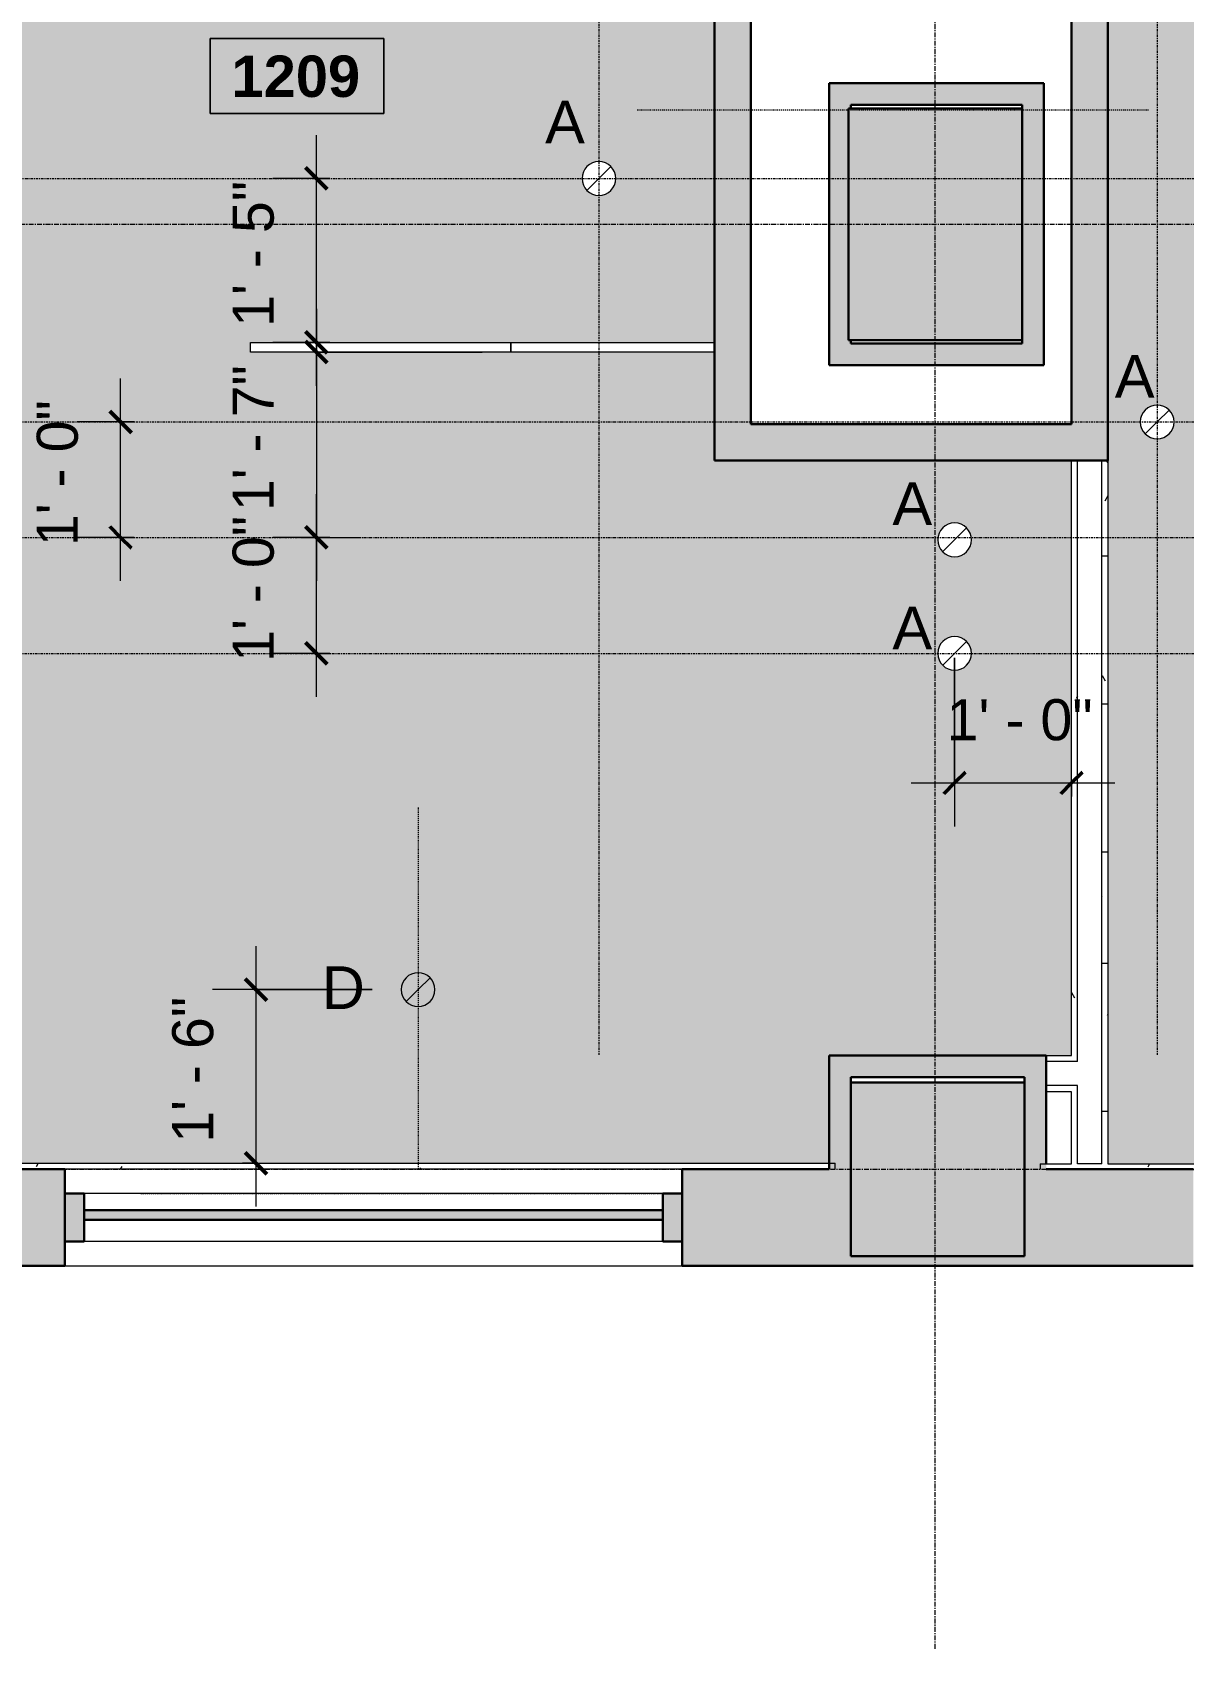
# Model space of a CAD drawing. Header units: inches. Extents: x 2810 to 3942, y 240 to 1078.
# Drawn here: x 3038 to 3157.3, y 239.9 to 407.6 of the extents above; entities that cross this region are included whole.
import ezdxf

# ---------------------------------------------------------------- set-up
doc = ezdxf.new("R2010")
doc.units = ezdxf.units.IN
doc.header["$MEASUREMENT"] = 0
for name, pattern in [('Center 1_4_', [0.53125, 0.25, -0.09375, 0.09375, -0.09375]), ('Center 1_8_', [0.3125, 0.125, -0.0625, 0.0625, -0.0625]), ('Grid Line 1_2_', [0.875, 0.5, -0.125, 0.125, -0.125])]:
    doc.linetypes.add(name, pattern=pattern)
for name, color, linetype, lineweight in [('A-ANNO-DIMS', 211, 'Continuous', 9), ('A-ANNO-DIMS-48', 211, 'Continuous', 9), ('A-AREA-IDEN', 2, 'Continuous', 9), ('A-CLNG', 13, 'Continuous', 18), ('A-CLNG-PATT', 13, 'Continuous', 18), ('A-DETL', 90, 'Continuous', 9), ('A-GLAZ-CURT', 52, 'Continuous', 18), ('A-GLAZ-CWMG', 51, 'Continuous', 18), ('A-WALL', 113, 'Continuous', 18), ('A-WALL-PATT', 111, 'Continuous', 18), ('E-LITE-EQPM', 33, 'Continuous', 9), ('E-LITE-EQPM-IDEN', 33, 'Continuous', 9), ('I-WALL', 2, 'Continuous', 18), ('S-COLS', 52, 'Continuous', 18), ('S-GRID', 1, 'Continuous', 9)]:
    doc.layers.add(name, color=color, linetype=linetype, lineweight=lineweight)
doc.styles.add('Arial', font='arial.ttf', dxfattribs={"height": 4.425898})
doc.styles.add('Swis721 Lt BT', font='swissl.ttf', dxfattribs={"height": 4.257319})
doc.styles.add('Swis721 Lt BT_B', font='', dxfattribs={"height": 4.291988})
doc.styles.get('Swis721 Lt BT_B').set_extended_font_data('Swis721 Lt BT', bold=True)
doc.dimstyles.new('OTJ_-_3_32__Linear__1_2__Tolerance', dxfattribs={"dimscale": 12, "dimtxt": 4.5, "dimasz": 0.1875, "dimexe": 0.375, "dimexo": 0.25, "dimgap": 0.25, "dimtad": 1, "dimdec": 1, "dimrnd": 0.5, "dimzin": 3, "dimdsep": 46, "dimlunit": 4, "dimtxsty": 'Swis721 Lt BT', "dimblk1": 'OBLIQUE', "dimblk2": 'OBLIQUE', "dimsah": 1, "dimcen": 0.09, "dimdle": 0.375, "dimazin": 0, "dimtfac": 1, "dimtdec": 4, "dimtix": 1, "dimtmove": 0, "dimatfit": 3, "dimfxl": 1, "dimtvp": 1, "dimfrac": 2, "dimtolj": 1, "dimtzin": 0, "dimarcsym": 2})
doc.dimstyles.new('OTJ_-_3_32__Linear__1_2__Tolerance_4', dxfattribs={"dimscale": 12, "dimtxt": 4.5, "dimasz": 0.1875, "dimexe": 0.375, "dimexo": 0.25, "dimgap": 0.25, "dimtad": 1, "dimdec": 1, "dimrnd": 0.5, "dimzin": 3, "dimdsep": 46, "dimlunit": 4, "dimtxsty": 'Swis721 Lt BT', "dimblk1": 'OBLIQUE', "dimblk2": 'OBLIQUE', "dimsah": 1, "dimcen": 0.09, "dimdle": 0.375, "dimazin": 0, "dimtfac": 1, "dimtdec": 4, "dimtix": 1, "dimtmove": 0, "dimatfit": 3, "dimfxl": 1, "dimtvp": 1, "dimfrac": 2, "dimtolj": 1, "dimtzin": 0, "dimarcsym": 2})
pattern_1 = [(0, (0, 0), (15.36, 3.84), [0.634, -10.886, 0.634, -10.886, -61.44]), (0, (0, 0), (15.36, 3.84), [-23.04, 0.634, -22.406, 0.634, -10.886, -26.88]), (0, (0, 0), (15.36, 3.84), [-57.6, 0.634, -7.046, 0.634, -18.566]), (120, (5.76, 1.92), (-11.0055376, 11.38215), [0.634, -10.886, 0.634, -10.886, -61.44]), (120, (5.76, 1.92), (-11.0055376, 11.38215), [-23.04, 0.634, -22.406, 0.634, -10.886, -26.88]), (120, (5.76, 1.92), (-11.0055376, 11.38215), [-57.6, 0.634, -7.046, 0.634, -18.566]), (240, (7.68, 9.6), (-4.3544624, -15.22215), [0.634, -10.886, 0.634, -10.886, -61.44]), (240, (7.68, 9.6), (-4.3544624, -15.22215), [-23.04, 0.634, -22.406, 0.634, -10.886, -26.88]), (240, (7.68, 9.6), (-4.3544624, -15.22215), [-57.6, 0.634, -7.046, 0.634, -18.566])]

# ---------------------------------------------------------------- blocks, each defined once
blk = doc.blocks.new('System Panel - Glazed-4469464-FIRST FLOOR RCP')
at = {"layer": 'A-GLAZ-CURT'}
blk.add_hatch(color=250, dxfattribs=at).paths.add_polyline_path([(30, -0.75), (-30, -0.75), (-30, -1.75), (30, -1.75)], flags=0)
at = {"layer": 'A-GLAZ-CURT', "color": 8, "lineweight": 30}
for p, q in [((-30, -1.75), (-30, -0.75)), ((-30, -0.75), (30, -0.75)), ((30, -0.75), (30, -1.75)), ((30, -1.75), (-30, -1.75))]:
    blk.add_line(p, q, dxfattribs=at)
blk = doc.blocks.new('Rectangular Mullion - 2 x 5_ rectangular-4469463-FIRST FLOOR RCP')
at = {"layer": 'A-GLAZ-CWMG'}
blk.add_hatch(color=250, dxfattribs=at).paths.add_polyline_path([(-2, -1.5), (0, -1.5), (0, 3.5), (-2, 3.5), (-2, 0.75)], flags=0)
at = {"layer": 'A-GLAZ-CWMG', "color": 8, "lineweight": 30}
for p, q in [((-2, 3.5), (0, 3.5)), ((-2, -1.5), (-2, 3.5)), ((0, 3.5), (0, -1.5)), ((0, -1.5), (-2, -1.5))]:
    blk.add_line(p, q, dxfattribs=at)
blk = doc.blocks.new('Rectangular Mullion - 2 x 5_ rectangular-4354936-FIRST FLOOR RCP')
at = {"layer": 'A-GLAZ-CWMG'}
blk.add_hatch(color=250, dxfattribs=at).paths.add_polyline_path([(0, -1.5), (-2, -1.5), (-2, 3.5), (0, 3.5), (0, 0.75)], flags=0)
at = {"layer": 'A-GLAZ-CWMG', "color": 8, "lineweight": 30}
for p, q in [((0, 3.5), (-2, 3.5)), ((-2, 3.5), (-2, -1.5)), ((0, -1.5), (0, 3.5)), ((-2, -1.5), (0, -1.5))]:
    blk.add_line(p, q, dxfattribs=at)
blk = doc.blocks.new('Concrete-Rectangular-Column - 18X18-4463687-FIRST FLOOR RCP')
at = {"layer": 'S-COLS'}
blk.add_hatch(color=250, dxfattribs=at).paths.add_polyline_path([(9, -9), (9, 9), (-9, 9), (-9, -9)], flags=0)
at = {"layer": 'S-COLS', "color": 8, "lineweight": 30}
for p, q in [((-9, 9), (9, 9)), ((-9, -9), (-9, 9)), ((9, 9), (9, -9)), ((9, -9), (-9, -9))]:
    blk.add_line(p, q, dxfattribs=at)
blk = doc.blocks.new('Concrete-Rectangular-Column - 18 x 24-4467884-FIRST FLOOR RCP')
at = {"layer": 'S-COLS'}
blk.add_hatch(color=250, dxfattribs=at).paths.add_polyline_path([(-7.96, -12), (9, -12), (9, 12), (-9, 12), (-9, -12)], flags=0)
at = {"layer": 'S-COLS', "color": 8, "lineweight": 30}
for p, q in [((-9, 12), (9, 12)), ((-9, -12), (-9, 12)), ((9, 12), (9, -12)), ((9, -12), (-9, -12))]:
    blk.add_line(p, q, dxfattribs=at)
blk = doc.blocks.new('Rectangular Mullion - 2 x 5_ rectangular-V2-FIRST FLOOR RCP')
at = {"layer": 'A-GLAZ-CWMG', "color": 55}
for p, q in [((2986.22, 287.16), (2926.22, 287.16)), ((2986.22, 282.16), (2926.22, 282.16))]:
    blk.add_line(p, q, dxfattribs=at)
blk = doc.blocks.new('System Panel - Glazed-4676310-FIRST FLOOR RCP')
at = {"layer": 'A-GLAZ-CURT'}
for p, q in [((-10.5625, -1.75), (-10.5625, -0.75)), ((-10.5625, -0.75), (10.5625, -0.75)), ((10.5625, -0.75), (10.5625, -1.75)), ((10.5625, -1.75), (-10.5625, -1.75))]:
    blk.add_line(p, q, dxfattribs=at)
blk = doc.blocks.new('System Panel - Glazed-4565873-FIRST FLOOR RCP')
at = {"layer": 'A-GLAZ-CURT'}
for p, q in [((-13.5, -1.75), (-13.5, -0.75)), ((-13.5, -0.75), (13.5, -0.75)), ((13.5, -0.75), (13.5, -1.75)), ((13.5, -1.75), (-13.5, -1.75))]:
    blk.add_line(p, q, dxfattribs=at)
blk = doc.blocks.new('Downlight - Recessed Can - A TYPE 3_5_-4499905-FIRST FLOOR RCP')
at = {"layer": 'E-LITE-EQPM'}
for q in [(-1.24, -1.24), (1.24, 1.24)]:
    blk.add_line((0, 0), q, dxfattribs=at)
for start, end in [(360, 180), (180, 360)]:
    blk.add_arc((0, 0), 1.75, start, end, dxfattribs=at)
blk = doc.blocks.new('Downlight - Recessed Can - D TYPE 3_5_-4618575-FIRST FLOOR RCP')
at = {"layer": 'E-LITE-EQPM'}
for q in [(-1.24, -1.24), (1.24, 1.24)]:
    blk.add_line((0, 0), q, dxfattribs=at)
for start, end in [(360, 180), (180, 360)]:
    blk.add_arc((0, 0), 1.75, start, end, dxfattribs=at)
blk = doc.blocks.new('DIMBLOCK8-FIRST FLOOR RCP')
at = {"layer": 'A-ANNO-DIMS-48'}
for p, q in [((3067.42, 338.66), (3067.42, 359.69)), ((3068.83, 355.19), (3062.92, 355.19)), ((3067.42, 355.19), (3068.83, 355.19)), ((3068.83, 343.16), (3062.92, 343.16)), ((3067.42, 343.16), (3068.83, 343.16))]:
    blk.add_line(p, q, dxfattribs=at)
at = {"layer": 'A-ANNO-DIMS-48', "lineweight": 50}
for p, q in [((3067.42, 355.19), (3066.3, 356.32)), ((3067.42, 355.19), (3068.55, 354.07)), ((3067.42, 343.16), (3066.3, 344.29)), ((3067.42, 343.16), (3068.55, 342.04))]:
    blk.add_line(p, q, dxfattribs=at)
at = {"layer": 'A-ANNO-DIMS-48', "color": 0, "insert": (3058.74, 342.28), "char_height": 4.257, "width": 16.5429, "attachment_point": 1, "rotation": 90, "line_spacing_factor": 1.00667, "style": 'Swis721 Lt BT'}
blk.add_mtext('1\' - 0"', dxfattribs=at)
blk = doc.blocks.new('_Oblique')
at = {"color": 0, "linetype": 'ByBlock', "lineweight": -2}
blk.add_line((-0.5, -0.5), (0.5, 0.5), dxfattribs=at)
blk = doc.blocks.new('DIMBLOCK9-FIRST FLOOR RCP')
at = {"layer": 'A-ANNO-DIMS-48'}
for p, q in [((3067.42, 378.91), (3067.42, 350.69)), ((3084.6, 374.41), (3062.92, 374.41)), ((3067.42, 374.41), (3084.6, 374.41)), ((3066.01, 355.19), (3071.92, 355.19)), ((3067.42, 355.19), (3066.01, 355.19))]:
    blk.add_line(p, q, dxfattribs=at)
at = {"layer": 'A-ANNO-DIMS-48', "lineweight": 50}
for p, q in [((3067.42, 374.41), (3066.3, 375.54)), ((3067.42, 374.41), (3068.55, 373.29)), ((3067.42, 355.19), (3066.3, 356.32)), ((3067.42, 355.19), (3068.55, 354.07))]:
    blk.add_line(p, q, dxfattribs=at)
at = {"layer": 'A-ANNO-DIMS-48', "color": 0, "insert": (3058.74, 357.91), "char_height": 4.257, "width": 16.5429, "attachment_point": 1, "rotation": 90, "line_spacing_factor": 1.00667, "style": 'Swis721 Lt BT'}
blk.add_mtext('1\' - 7"', dxfattribs=at)
blk = doc.blocks.new('DIMBLOCK10-FIRST FLOOR RCP')
at = {"layer": 'A-ANNO-DIMS-48'}
for p, q in [((3047.12, 350.69), (3047.12, 371.66)), ((3048.53, 367.16), (3042.62, 367.16)), ((3047.12, 367.16), (3048.53, 367.16)), ((3048.53, 355.19), (3042.62, 355.19)), ((3047.12, 355.19), (3048.53, 355.19))]:
    blk.add_line(p, q, dxfattribs=at)
at = {"layer": 'A-ANNO-DIMS-48', "lineweight": 50}
for p, q in [((3047.12, 367.16), (3045.99, 368.29)), ((3047.12, 367.16), (3048.24, 366.04)), ((3047.12, 355.19), (3045.99, 356.32)), ((3047.12, 355.19), (3048.24, 354.07))]:
    blk.add_line(p, q, dxfattribs=at)
at = {"layer": 'A-ANNO-DIMS-48', "color": 0, "insert": (3038.43, 354.28), "char_height": 4.257, "width": 16.5429, "attachment_point": 1, "rotation": 90, "line_spacing_factor": 1.00667, "style": 'Swis721 Lt BT'}
blk.add_mtext('1\' - 0"', dxfattribs=at)
blk = doc.blocks.new('Room Tag - Room Name and Number-3379422-FIRST FLOOR RCP')
at = {"layer": 'A-AREA-IDEN'}
for p, q in [((-0.1881, -0.1636), (-0.1881, -0.0018)), ((-0.1881, -0.0018), (0.1869, -0.0018)), ((0.1869, -0.0018), (-0.1881, -0.0018)), ((-0.1881, -0.0018), (-0.1881, -0.1636)), ((0.1869, -0.0018), (0.1869, -0.1636)), ((0.1869, -0.1636), (0.1869, -0.0018)), ((0.1869, -0.1636), (-0.1881, -0.1636)), ((-0.1881, -0.1636), (0.1869, -0.1636))]:
    blk.add_line(p, q, dxfattribs=at)
blk = doc.blocks.new('DIMBLOCK100-FIRST FLOOR RCP')
at = {"layer": 'A-ANNO-DIMS-48'}
for p, q in [((3067.42, 370.91), (3067.42, 396.91)), ((3068.83, 392.41), (3062.92, 392.41)), ((3067.42, 392.41), (3068.83, 392.41)), ((3068.83, 375.41), (3062.92, 375.41)), ((3067.42, 375.41), (3068.83, 375.41))]:
    blk.add_line(p, q, dxfattribs=at)
at = {"layer": 'A-ANNO-DIMS-48', "lineweight": 50}
for p, q in [((3067.42, 392.41), (3066.3, 393.54)), ((3067.42, 392.41), (3068.55, 391.29)), ((3067.42, 375.41), (3066.3, 376.54)), ((3067.42, 375.41), (3068.55, 374.29))]:
    blk.add_line(p, q, dxfattribs=at)
at = {"layer": 'A-ANNO-DIMS-48', "color": 0, "insert": (3058.74, 377.02), "char_height": 4.257, "width": 16.5429, "attachment_point": 1, "rotation": 90, "line_spacing_factor": 1.00667, "style": 'Swis721 Lt BT'}
blk.add_mtext('1\' - 5"', dxfattribs=at)
blk = doc.blocks.new('DIMBLOCK101-FIRST FLOOR RCP')
at = {"layer": 'A-ANNO-DIMS-48'}
for p, q in [((3061.16, 312.79), (3061.16, 285.79)), ((3073.22, 308.29), (3056.66, 308.29)), ((3061.16, 308.29), (3073.22, 308.29)), ((3059.75, 290.29), (3065.66, 290.29)), ((3061.16, 290.29), (3059.75, 290.29))]:
    blk.add_line(p, q, dxfattribs=at)
at = {"layer": 'A-ANNO-DIMS-48', "lineweight": 50}
for p, q in [((3061.16, 308.29), (3060.04, 309.41)), ((3061.16, 308.29), (3062.29, 307.16)), ((3061.16, 290.29), (3060.04, 291.41)), ((3061.16, 290.29), (3062.29, 289.16))]:
    blk.add_line(p, q, dxfattribs=at)
at = {"layer": 'A-ANNO-DIMS-48', "color": 0, "insert": (3052.47, 292.4), "char_height": 4.257, "width": 16.5429, "attachment_point": 1, "rotation": 90, "line_spacing_factor": 1.00667, "style": 'Swis721 Lt BT'}
blk.add_mtext('1\' - 6"', dxfattribs=at)
blk = doc.blocks.new('DIMBLOCK106-FIRST FLOOR RCP')
at = {"layer": 'A-ANNO-DIMS-48'}
for p, q in [((3133.6, 342.69), (3133.6, 325.22)), ((3133.6, 329.72), (3133.6, 342.69)), ((3145.72, 328.31), (3145.72, 334.22)), ((3129.1, 329.72), (3150.22, 329.72)), ((3145.72, 329.72), (3145.72, 328.31))]:
    blk.add_line(p, q, dxfattribs=at)
at = {"layer": 'A-ANNO-DIMS-48', "lineweight": 50}
for p, q in [((3133.6, 329.72), (3134.72, 330.85)), ((3145.72, 329.72), (3146.85, 330.85)), ((3133.6, 329.72), (3132.47, 328.6)), ((3145.72, 329.72), (3144.6, 328.6))]:
    blk.add_line(p, q, dxfattribs=at)
at = {"layer": 'A-ANNO-DIMS-48', "color": 0, "insert": (3132.77, 338.41), "char_height": 4.257, "width": 16.5429, "attachment_point": 1, "line_spacing_factor": 1.00667, "style": 'Swis721 Lt BT'}
blk.add_mtext('1\' - 0"', dxfattribs=at)

msp = doc.modelspace()

# ---------------------------------------------------------------- hatches: boundary and pattern name
at = {"layer": 'A-CLNG-PATT'}
h = msp.add_hatch(dxfattribs=at)
h.set_pattern_fill('FP1_2', color=256, style=0, pattern_type=2)
h.set_pattern_definition([(0, (0, 0), (7.68, 1.92), [0.634, -5.126, 0.634, -5.126, -30.72]), (0, (0, 0), (7.68, 1.92), [-11.52, 0.634, -10.886, 0.634, -5.126, -13.44]), (0, (0, 0), (7.68, 1.92), [-28.8, 0.634, -3.206, 0.634, -8.966]), (120, (2.88, 0.96), (-5.5027688, 5.6910751), [0.634, -5.126, 0.634, -5.126, -30.72]), (120, (2.88, 0.96), (-5.5027688, 5.6910751), [-11.52, 0.634, -10.886, 0.634, -5.126, -13.44]), (120, (2.88, 0.96), (-5.5027688, 5.6910751), [-28.8, 0.634, -3.206, 0.634, -8.966]), (240, (3.84, 4.8), (-2.1772312, -7.6110751), [0.634, -5.126, 0.634, -5.126, -30.72]), (240, (3.84, 4.8), (-2.1772312, -7.6110751), [-11.52, 0.634, -10.886, 0.634, -5.126, -13.44]), (240, (3.84, 4.8), (-2.1772312, -7.6110751), [-28.8, 0.634, -3.206, 0.634, -8.966])])
h.paths.add_polyline_path([(3275.35, 290.23), (3354.6, 290.23), (3354.6, 300.79), (3379.97, 300.79), (3379.97, 373.04), (3354.6, 373.04), (3354.6, 374.41), (3294.6, 374.41), (3294.6, 375.41), (3354.6, 375.41), (3354.6, 402.29), (3379.97, 402.29), (3379.97, 461.23), (3268.35, 461.23), (3268.35, 427.48), (3266.6, 427.48), (3266.6, 461.23), (3262.6, 461.23), (3262.6, 290.23), (3272.72, 290.23)], flags=0)
h.paths.add_polyline_path([(3149.51, 290.23), (3233.97, 290.23), (3233.97, 300.01), (3258.85, 300.01), (3258.85, 374.41), (3191.85, 374.41), (3191.85, 375.41), (3258.85, 375.41), (3258.85, 461.23), (3155.97, 461.23), (3155.97, 438.29), (3156.11, 438.11), (3156.29, 437.69), (3156.35, 437.23), (3156.29, 436.78), (3156.11, 436.36), (3155.97, 436.18), (3155.97, 427.48), (3154.22, 427.48), (3154.22, 435.53), (3154.15, 435.54), (3153.72, 435.72), (3153.36, 436), (3153.08, 436.36), (3152.91, 436.78), (3152.85, 437.23), (3152.91, 437.69), (3153.08, 438.11), (3153.36, 438.47), (3153.72, 438.75), (3154.22, 438.93), (3154.22, 461.23), (3149.47, 461.23), (3149.47, 290.23), (3149.51, 290.23)], flags=0)
h.paths.add_polyline_path([(3114.77, 290.29), (3120.6, 290.29), (3120.6, 301.45), (3145.72, 301.45), (3145.72, 363.17), (3108.72, 363.17), (3108.72, 374.41), (3060.6, 374.41), (3060.6, 375.41), (3108.72, 375.41), (3108.72, 461.23), (3026.38, 461.23), (3026.38, 427.48), (3024.63, 427.48), (3024.63, 461.23), (3019.47, 461.23), (3019.47, 299.7), (3025.16, 299.7), (3025.16, 290.29), (3113.98, 290.29)], flags=0)
h.paths.add_polyline_path([(2949.51, 290.29), (2991.51, 290.29), (2991.51, 299.7), (3015.72, 299.7), (3015.72, 374.41), (2949.51, 374.41), (2949.51, 375.41), (3015.72, 375.41), (3015.72, 461.23), (2914.97, 461.23), (2914.97, 438.13), (2915.24, 438.47), (2915.6, 438.75), (2916.02, 438.92), (2916.47, 438.98), (2916.93, 438.92), (2917.35, 438.75), (2917.71, 438.47), (2917.99, 438.11), (2918.16, 437.69), (2918.22, 437.23), (2918.16, 436.78), (2917.99, 436.36), (2917.71, 436), (2917.35, 435.72), (2916.93, 435.54), (2916.47, 435.48), (2916.02, 435.54), (2915.6, 435.72), (2915.24, 436), (2914.97, 436.34), (2914.96, 427.48), (2913.22, 427.48), (2913.22, 461.23), (2904.47, 461.23), (2904.47, 473.42), (2898.35, 473.42), (2898.35, 402.29), (2908.85, 402.29), (2908.85, 373.04), (2898.35, 373.04), (2898.35, 300.79), (2908.85, 300.79), (2908.85, 290.29), (2924.22, 290.29)], flags=0)
h.paths.add_polyline_path([(3133.6, 341.41), (3133.15, 341.47), (3132.72, 341.65), (3132.36, 341.93), (3132.08, 342.29), (3131.91, 342.71), (3131.85, 343.16), (3131.91, 343.62), (3132.08, 344.04), (3132.36, 344.4), (3132.72, 344.68), (3133.15, 344.86), (3133.6, 344.91), (3134.05, 344.86), (3134.47, 344.68), (3134.84, 344.4), (3135.11, 344.04), (3135.29, 343.62), (3135.35, 343.16), (3135.29, 342.71), (3135.11, 342.29), (3134.84, 341.93), (3134.47, 341.65), (3134.05, 341.47)], flags=0)
h.paths.add_polyline_path([(3246.72, 341.44), (3246.27, 341.5), (3245.85, 341.68), (3245.49, 341.95), (3245.21, 342.32), (3245.03, 342.74), (3244.97, 343.19), (3245.03, 343.64), (3245.21, 344.07), (3245.49, 344.43), (3245.85, 344.71), (3246.27, 344.88), (3246.72, 344.94), (3247.18, 344.88), (3247.6, 344.71), (3247.96, 344.43), (3248.24, 344.07), (3248.41, 343.64), (3248.47, 343.19), (3248.41, 342.74), (3248.24, 342.32), (3247.96, 341.95), (3247.6, 341.68), (3247.18, 341.5)], flags=0)
h.paths.add_polyline_path([(3003.51, 341.44), (3003.05, 341.5), (3002.63, 341.68), (3002.27, 341.95), (3001.99, 342.32), (3001.82, 342.74), (3001.76, 343.19), (3001.82, 343.64), (3001.99, 344.07), (3002.27, 344.43), (3002.63, 344.71), (3003.05, 344.88), (3003.51, 344.94), (3003.96, 344.88), (3004.38, 344.71), (3004.74, 344.43), (3005.02, 344.07), (3005.2, 343.64), (3005.26, 343.19), (3005.2, 342.74), (3005.02, 342.32), (3004.74, 341.95), (3004.38, 341.68), (3003.96, 341.5)], flags=0)
h.paths.add_polyline_path([(3367.85, 341.44), (3367.4, 341.5), (3366.97, 341.68), (3366.61, 341.95), (3366.33, 342.32), (3366.16, 342.74), (3366.1, 343.19), (3366.16, 343.64), (3366.33, 344.07), (3366.61, 344.43), (3366.97, 344.71), (3367.4, 344.88), (3367.85, 344.94), (3368.3, 344.88), (3368.72, 344.71), (3369.09, 344.43), (3369.36, 344.07), (3369.54, 343.64), (3369.6, 343.19), (3369.54, 342.74), (3369.36, 342.32), (3369.09, 341.95), (3368.72, 341.68), (3368.3, 341.5)], flags=0)
h.paths.add_polyline_path([(3246.72, 353.19), (3246.27, 353.25), (3245.85, 353.43), (3245.49, 353.7), (3245.21, 354.07), (3245.03, 354.49), (3244.97, 354.94), (3245.03, 355.39), (3245.21, 355.82), (3245.49, 356.18), (3245.85, 356.46), (3246.27, 356.63), (3246.72, 356.69), (3247.18, 356.63), (3247.6, 356.46), (3247.96, 356.18), (3248.24, 355.82), (3248.41, 355.39), (3248.47, 354.94), (3248.41, 354.49), (3248.24, 354.07), (3247.96, 353.7), (3247.6, 353.43), (3247.18, 353.25)], flags=0)
h.paths.add_polyline_path([(3133.6, 353.19), (3133.15, 353.25), (3132.72, 353.43), (3132.36, 353.7), (3132.08, 354.07), (3131.91, 354.49), (3131.85, 354.94), (3131.91, 355.39), (3132.08, 355.82), (3132.36, 356.18), (3132.72, 356.46), (3133.15, 356.63), (3133.6, 356.69), (3134.05, 356.63), (3134.47, 356.46), (3134.84, 356.18), (3135.11, 355.82), (3135.29, 355.39), (3135.35, 354.94), (3135.29, 354.49), (3135.11, 354.07), (3134.84, 353.7), (3134.47, 353.43), (3134.05, 353.25), (3133.76, 353.21)], flags=0)
h.paths.add_polyline_path([(3003.51, 353.19), (3003.05, 353.25), (3002.63, 353.43), (3002.27, 353.7), (3001.99, 354.07), (3001.82, 354.49), (3001.76, 354.94), (3001.82, 355.39), (3001.99, 355.82), (3002.27, 356.18), (3002.63, 356.46), (3003.05, 356.63), (3003.53, 356.69), (3003.96, 356.63), (3004.38, 356.46), (3004.74, 356.18), (3005.02, 355.82), (3005.2, 355.39), (3005.26, 354.94), (3005.2, 354.49), (3005.02, 354.07), (3004.74, 353.7), (3004.38, 353.43), (3003.96, 353.25)], flags=0)
h.paths.add_polyline_path([(3367.85, 353.44), (3367.4, 353.5), (3366.97, 353.68), (3366.61, 353.95), (3366.33, 354.32), (3366.16, 354.74), (3366.1, 355.19), (3366.16, 355.64), (3366.33, 356.07), (3366.61, 356.43), (3366.97, 356.71), (3367.4, 356.88), (3367.91, 356.93), (3368.3, 356.88), (3368.72, 356.71), (3369.09, 356.43), (3369.36, 356.07), (3369.54, 355.64), (3369.6, 355.19), (3369.54, 354.74), (3369.36, 354.32), (3369.09, 353.95), (3368.72, 353.68), (3368.3, 353.5)], flags=0)
h.paths.add_polyline_path([(3274.47, 365.41), (3274.02, 365.47), (3273.6, 365.65), (3273.24, 365.93), (3272.96, 366.29), (3272.78, 366.71), (3272.72, 367.16), (3272.78, 367.62), (3272.96, 368.04), (3273.24, 368.4), (3273.6, 368.68), (3274.02, 368.86), (3274.47, 368.91), (3274.93, 368.86), (3275.35, 368.68), (3275.71, 368.4), (3275.99, 368.04), (3276.16, 367.62), (3276.22, 367.16), (3276.16, 366.71), (3275.99, 366.29), (3275.71, 365.93), (3275.35, 365.65), (3274.93, 365.47)], flags=0)
h.paths.add_polyline_path([(3154.6, 365.41), (3154.15, 365.47), (3153.72, 365.65), (3153.36, 365.93), (3153.08, 366.29), (3152.91, 366.71), (3152.85, 367.16), (3152.91, 367.62), (3153.08, 368.04), (3153.36, 368.4), (3153.72, 368.68), (3154.15, 368.86), (3154.6, 368.91), (3155.05, 368.86), (3155.47, 368.68), (3155.84, 368.4), (3156.11, 368.04), (3156.29, 367.62), (3156.35, 367.16), (3156.29, 366.71), (3156.11, 366.29), (3155.84, 365.93), (3155.47, 365.65), (3155.05, 365.47)], flags=0)
h.paths.add_polyline_path([(3031.51, 365.41), (3031.05, 365.47), (3030.63, 365.65), (3030.27, 365.93), (3029.99, 366.29), (3029.82, 366.71), (3029.76, 367.16), (3029.82, 367.62), (3029.99, 368.04), (3030.27, 368.4), (3030.63, 368.68), (3031.05, 368.86), (3031.51, 368.91), (3031.96, 368.86), (3032.38, 368.68), (3032.74, 368.4), (3033.02, 368.04), (3033.2, 367.62), (3033.26, 367.16), (3033.2, 366.71), (3033.02, 366.29), (3032.74, 365.93), (3032.38, 365.65), (3031.96, 365.47)], flags=0)
h.paths.add_polyline_path([(2916.47, 365.41), (2916.02, 365.47), (2915.6, 365.65), (2915.24, 365.93), (2914.96, 366.29), (2914.78, 366.71), (2914.72, 367.16), (2914.78, 367.62), (2914.96, 368.04), (2915.24, 368.4), (2915.6, 368.68), (2916.02, 368.86), (2916.47, 368.91), (2916.93, 368.86), (2917.35, 368.68), (2917.71, 368.4), (2917.99, 368.04), (2918.16, 367.62), (2918.22, 367.16), (2918.16, 366.71), (2917.99, 366.29), (2917.71, 365.93), (2917.35, 365.65), (2916.93, 365.47)], flags=0)
h.paths.add_polyline_path([(3246.72, 390.66), (3246.27, 390.72), (3245.85, 390.9), (3245.49, 391.18), (3245.21, 391.54), (3245.03, 391.96), (3244.97, 392.41), (3245.03, 392.87), (3245.21, 393.29), (3245.49, 393.65), (3245.85, 393.93), (3246.27, 394.11), (3246.72, 394.16), (3247.18, 394.11), (3247.6, 393.93), (3247.96, 393.65), (3248.24, 393.29), (3248.41, 392.87), (3248.47, 392.41), (3248.41, 391.96), (3248.24, 391.54), (3247.96, 391.18), (3247.6, 390.9), (3247.18, 390.72)], flags=0)
h.paths.add_polyline_path([(3342.72, 390.66), (3342.27, 390.72), (3341.85, 390.9), (3341.49, 391.18), (3341.21, 391.54), (3341.03, 391.96), (3340.97, 392.41), (3341.03, 392.87), (3341.21, 393.29), (3341.49, 393.65), (3341.85, 393.93), (3342.27, 394.11), (3342.72, 394.16), (3343.18, 394.11), (3343.6, 393.93), (3343.96, 393.65), (3344.24, 393.29), (3344.41, 392.87), (3344.47, 392.41), (3344.41, 391.96), (3344.24, 391.54), (3343.96, 391.18), (3343.6, 390.9), (3343.18, 390.72)], flags=0)
h.paths.add_polyline_path([(3096.72, 390.66), (3096.27, 390.72), (3095.85, 390.9), (3095.49, 391.18), (3095.21, 391.54), (3095.03, 391.96), (3094.97, 392.41), (3095.03, 392.87), (3095.21, 393.29), (3095.49, 393.65), (3095.85, 393.93), (3096.27, 394.11), (3096.72, 394.16), (3097.18, 394.11), (3097.6, 393.93), (3097.96, 393.65), (3098.24, 393.29), (3098.41, 392.87), (3098.47, 392.41), (3098.41, 391.96), (3098.24, 391.54), (3097.96, 391.18), (3097.6, 390.9), (3097.18, 390.72)], flags=0)
h.paths.add_polyline_path([(3003.51, 390.66), (3003.05, 390.72), (3002.63, 390.9), (3002.27, 391.18), (3001.99, 391.54), (3001.82, 391.96), (3001.76, 392.41), (3001.82, 392.87), (3001.99, 393.29), (3002.27, 393.65), (3002.63, 393.93), (3003.05, 394.11), (3003.51, 394.16), (3003.96, 394.11), (3004.38, 393.93), (3004.74, 393.65), (3005.02, 393.29), (3005.2, 392.87), (3005.26, 392.41), (3005.2, 391.96), (3005.02, 391.54), (3004.74, 391.18), (3004.38, 390.9), (3003.96, 390.72)], flags=0)
h.paths.add_polyline_path([(3246.72, 435.48), (3246.27, 435.54), (3245.85, 435.72), (3245.49, 436), (3245.21, 436.36), (3245.03, 436.78), (3244.97, 437.23), (3245.03, 437.69), (3245.21, 438.11), (3245.49, 438.47), (3245.85, 438.75), (3246.27, 438.92), (3246.72, 438.98), (3247.18, 438.92), (3247.6, 438.75), (3247.96, 438.47), (3248.24, 438.11), (3248.41, 437.69), (3248.47, 437.23), (3248.41, 436.78), (3248.24, 436.36), (3247.96, 436), (3247.6, 435.72), (3247.18, 435.54)], flags=0)
h.paths.add_polyline_path([(3274.47, 435.48), (3274.02, 435.54), (3273.6, 435.72), (3273.24, 436), (3272.96, 436.36), (3272.78, 436.78), (3272.72, 437.23), (3272.78, 437.69), (3272.96, 438.11), (3273.24, 438.47), (3273.6, 438.75), (3274.02, 438.92), (3274.47, 438.98), (3274.93, 438.92), (3275.35, 438.75), (3275.71, 438.47), (3275.99, 438.11), (3276.16, 437.69), (3276.22, 437.23), (3276.16, 436.78), (3275.99, 436.36), (3275.71, 436), (3275.35, 435.72), (3274.93, 435.54)], flags=0)
h.paths.add_polyline_path([(3096.72, 435.48), (3096.27, 435.54), (3095.85, 435.72), (3095.49, 436), (3095.21, 436.36), (3095.03, 436.78), (3094.97, 437.23), (3095.04, 437.71), (3095.21, 438.11), (3095.49, 438.47), (3095.85, 438.75), (3096.27, 438.92), (3096.72, 438.98), (3097.18, 438.92), (3097.6, 438.75), (3097.96, 438.47), (3098.24, 438.11), (3098.41, 437.69), (3098.47, 437.23), (3098.41, 436.78), (3098.24, 436.36), (3097.96, 436), (3097.6, 435.72), (3097.18, 435.54)], flags=0)
h.paths.add_polyline_path([(3367.85, 435.48), (3367.4, 435.54), (3366.97, 435.72), (3366.61, 436), (3366.33, 436.36), (3366.16, 436.78), (3366.1, 437.23), (3366.16, 437.69), (3366.33, 438.11), (3366.61, 438.47), (3366.97, 438.75), (3367.4, 438.92), (3367.85, 438.98), (3368.3, 438.92), (3368.72, 438.75), (3369.09, 438.47), (3369.36, 438.11), (3369.54, 437.69), (3369.6, 437.23), (3369.54, 436.78), (3369.36, 436.36), (3369.09, 436), (3368.72, 435.72), (3368.3, 435.54)], flags=0)
h.paths.add_polyline_path([(3003.51, 435.48), (3003.05, 435.54), (3002.63, 435.72), (3002.27, 436), (3001.99, 436.36), (3001.82, 436.78), (3001.76, 437.23), (3001.82, 437.69), (3001.99, 438.11), (3002.27, 438.47), (3002.63, 438.75), (3003.05, 438.92), (3003.51, 438.98), (3003.96, 438.92), (3004.38, 438.75), (3004.74, 438.47), (3005.02, 438.11), (3005.2, 437.69), (3005.26, 437.23), (3005.2, 436.78), (3005.02, 436.36), (3004.74, 436), (3004.38, 435.72), (3003.96, 435.54)], flags=0)
h.paths.add_polyline_path([(3031.51, 435.48), (3031.05, 435.54), (3030.63, 435.72), (3030.27, 436), (3029.99, 436.36), (3029.82, 436.78), (3029.76, 437.23), (3029.82, 437.69), (3029.99, 438.11), (3030.27, 438.47), (3030.63, 438.75), (3031.05, 438.92), (3031.51, 438.98), (3031.96, 438.92), (3032.38, 438.75), (3032.74, 438.47), (3033.02, 438.11), (3033.2, 437.69), (3033.26, 437.23), (3033.2, 436.78), (3033.02, 436.36), (3032.74, 436), (3032.38, 435.72), (3031.96, 435.54)], flags=0)
at = {"layer": 'A-WALL-PATT', "lineweight": 9}
for points in [[(3108.74, 363.16), (3112.47, 363.17), (3112.47, 458.55), (3108.72, 458.55), (3108.74, 363.16)], [(3145.72, 363.17), (3149.47, 363.17), (3149.47, 454.92), (3145.72, 454.92), (3145.72, 366.92)], [(3122.85, 400.04), (3140.6, 400.04), (3140.6, 402.29), (3120.6, 402.29), (3120.6, 400.04), (3122.6, 400.04)], [(3142.85, 373.04), (3142.85, 402.29), (3140.6, 402.29), (3140.6, 373.04)], [(3120.6, 373.04), (3122.85, 373.04), (3122.85, 375.66), (3122.6, 375.66), (3122.6, 399.66), (3122.85, 399.66), (3122.85, 400.04), (3120.6, 400.04), (3120.6, 375.35)], [(3127.92, 373.04), (3140.6, 373.04), (3140.6, 375.29), (3122.85, 375.29), (3122.85, 373.04)], [(3112.47, 363.17), (3145.72, 363.17), (3145.72, 366.92), (3112.47, 366.92)], [(3122.85, 289.66), (3122.85, 301.45), (3120.6, 301.45), (3120.6, 289.66), (3120.72, 289.66)], [(3140.85, 299.2), (3143.1, 299.2), (3143.1, 301.45), (3122.85, 301.45), (3122.85, 299.2)], [(3143.1, 289.66), (3143.1, 299.2), (3140.85, 299.2), (3140.85, 289.66)]]:
    msp.add_hatch(color=7, dxfattribs=at).paths.add_polyline_path(points, flags=0)
h = msp.add_hatch(dxfattribs=at)
h.set_pattern_fill('FP1_1', color=256, style=0, pattern_type=2)
h.set_pattern_definition(pattern_1)
h.paths.add_polyline_path([(3145.72, 290.23), (3146.35, 290.23), (3146.35, 298.33), (3145.72, 298.33), (3145.72, 295.25)], flags=0)
h.paths.add_polyline_path([(3145.72, 300.83), (3146.35, 300.83), (3146.35, 363.17), (3145.72, 363.17), (3145.72, 301.45)], flags=0)
h = msp.add_hatch(dxfattribs=at)
h.set_pattern_fill('FP1_1', color=256, style=0, pattern_type=2)
h.set_pattern_definition(pattern_1)
h.paths.add_polyline_path([(3148.85, 290.23), (3149.47, 290.23), (3149.47, 363.17), (3148.85, 363.17), (3148.85, 290.23)], flags=0)
h = msp.add_hatch(dxfattribs=at)
h.set_pattern_fill('FP1_1', color=256, style=0, pattern_type=2)
h.set_pattern_definition(pattern_1)
h.paths.add_polyline_path([(3105.35, 289.66), (3120.6, 289.68), (3120.6, 290.29), (3025.16, 290.29), (3025.16, 289.66), (3050.07, 289.66)], flags=0)
h = msp.add_hatch(dxfattribs=at)
h.set_pattern_fill('FP1_1', color=256, style=0, pattern_type=2)
h.set_pattern_definition(pattern_1)
h.paths.add_polyline_path([(3160.35, 289.6), (3222.35, 289.6), (3222.35, 289.66), (3234.6, 289.66), (3234.6, 290.23), (3143.1, 290.23), (3143.1, 289.66), (3158.35, 289.66), (3158.35, 289.6)], flags=0)
h = msp.add_hatch(color=7, dxfattribs=at)
h.paths.add_polyline_path([(3842.72, 279.66), (3860.35, 279.66), (3860.35, 289.66), (3842.72, 289.66), (3842.72, 280.66), (3824.72, 280.66), (3824.72, 289.66), (3807.35, 289.66), (3807.35, 279.66), (3824.72, 279.66)], flags=0)
h.paths.add_polyline_path([(3743.35, 279.66), (3743.35, 289.66), (3690.35, 289.66), (3690.35, 279.66)], flags=0)
h.paths.add_polyline_path([(3572.85, 279.66), (3626.35, 279.66), (3626.35, 289.66), (3608.85, 289.66), (3608.85, 280.66), (3590.85, 280.66), (3590.85, 289.66), (3572.85, 289.66), (3572.85, 280.66)], flags=0)
h.paths.add_polyline_path([(3456.35, 279.66), (3508.85, 279.66), (3508.85, 289.66), (3456.35, 289.66)], flags=0)
h.paths.add_polyline_path([(3354.6, 279.66), (3392.35, 279.66), (3392.35, 289.66), (3374.85, 289.66), (3374.85, 280.66), (3356.85, 280.66), (3356.85, 289.66), (3339.35, 289.66), (3339.35, 279.66)], flags=0)
h.paths.add_polyline_path([(3272.96, 279.66), (3275.35, 279.66), (3275.35, 289.66), (3222.35, 289.66), (3222.35, 279.66), (3272.78, 279.66)], flags=0)
h.paths.add_polyline_path([(3149.47, 279.66), (3158.35, 279.66), (3158.35, 289.66), (3140.85, 289.66), (3140.85, 280.66), (3122.85, 280.66), (3122.85, 289.66), (3105.35, 289.66), (3105.35, 279.66), (3148.68, 279.66)], flags=0)
h.paths.add_polyline_path([(3025.16, 279.66), (3041.35, 279.66), (3041.35, 289.66), (2988.22, 289.66), (2988.22, 279.66), (3018.12, 279.66)], flags=0)
h.paths.add_polyline_path([(2891.9, 279.66), (2924.22, 279.66), (2924.22, 289.66), (2906.85, 289.66), (2906.85, 280.66), (2888.85, 280.66), (2888.85, 289.66), (2887.72, 289.66), (2887.72, 279.66), (2891.75, 279.66)], flags=0)

# ---------------------------------------------------------------- linework, layer by layer
at = {"layer": 'A-CLNG'}
for centre, start, end in [((3096.72, 392.41), 0, 180), ((3096.72, 392.41), 180, 0), ((3154.6, 367.16), 0, 180), ((3154.6, 367.16), 180, 0), ((3133.6, 354.94), 0, 180), ((3133.6, 354.94), 180, 0), ((3133.6, 343.16), 0, 180), ((3133.6, 343.16), 180, 0)]:
    msp.add_arc(centre, 1.75, start, end, dxfattribs=at)
at = {"layer": 'A-DETL', "linetype": 'Center 1_4_', "lineweight": 18}
for p, q in [((3096.72, 475.54), (3096.72, 301.54)), ((3154.6, 475.54), (3154.6, 301.54)), ((2901.94, 392.41), (3381.12, 392.41)), ((2905.16, 367.16), (3305.72, 367.16)), ((2905.16, 355.19), (3384.35, 355.19)), ((2905.16, 343.16), (3384.35, 343.16))]:
    msp.add_line(p, q, dxfattribs=at)
at = {"layer": 'A-DETL', "linetype": 'Center 1_8_', "lineweight": 18}
for p, q in [((3100.69, 399.54), (3153.69, 399.54)), ((3077.97, 327.18), (3077.97, 289.66)), ((3049.22, 287.16), (3104.22, 287.16))]:
    msp.add_line(p, q, dxfattribs=at)
at = {"layer": 'A-WALL'}
for p, q in [((3146.35, 300.83), (3146.35, 363.17)), ((3148.85, 290.23), (3148.85, 363.17)), ((3146.35, 300.83), (3143.1, 300.83)), ((3146.35, 298.33), (3143.1, 298.33)), ((3146.35, 290.23), (3146.35, 298.33)), ((3120.6, 290.29), (3121.22, 290.29)), ((3142.47, 290.23), (3143.1, 290.23)), ((3148.85, 290.23), (3146.35, 290.23))]:
    msp.add_line(p, q, dxfattribs=at)
at = {"layer": 'A-WALL', "color": 8, "lineweight": 30}
for p, q in [((3025.16, 289.66), (3041.35, 289.66)), ((3041.35, 289.66), (3041.35, 279.66)), ((3105.35, 279.66), (3105.35, 289.66)), ((3105.35, 289.66), (3120.6, 289.66)), ((3143.1, 289.66), (3158.35, 289.66)), ((3041.35, 279.66), (2988.22, 279.66)), ((3158.35, 279.66), (3105.35, 279.66))]:
    msp.add_line(p, q, dxfattribs=at)
at = {"layer": 'A-WALL', "color": 55}
msp.add_line((3041.35, 279.66), (3105.35, 279.66), dxfattribs=at)
at = {"layer": 'I-WALL', "color": 8, "lineweight": 30}
for p, q in [((3108.72, 363.16), (3108.72, 458.55)), ((3149.47, 458.67), (3149.47, 363.17)), ((3112.47, 454.92), (3112.47, 366.92)), ((3145.72, 366.92), (3145.72, 454.92)), ((3120.6, 402.29), (3142.85, 402.29)), ((3120.6, 373.04), (3120.6, 402.29)), ((3142.85, 402.29), (3142.85, 373.04)), ((3140.6, 400.04), (3122.85, 400.04)), ((3122.85, 400.04), (3122.85, 399.66)), ((3140.6, 399.66), (3140.6, 400.04)), ((3122.85, 375.66), (3122.85, 375.29)), ((3140.6, 375.29), (3140.6, 375.66)), ((3122.85, 375.29), (3140.6, 375.29)), ((3142.85, 373.04), (3120.6, 373.04)), ((3112.47, 366.92), (3145.72, 366.92)), ((3112.47, 363.16), (3108.72, 363.16)), ((3149.47, 363.17), (3112.47, 363.17)), ((3112.47, 363.17), (3112.47, 363.16)), ((3120.6, 289.66), (3120.6, 301.45)), ((3120.6, 301.45), (3143.1, 301.45)), ((3143.1, 301.45), (3143.1, 290.23)), ((3122.85, 299.2), (3122.85, 298.66)), ((3140.85, 299.2), (3122.85, 299.2)), ((3140.85, 298.66), (3140.85, 299.2))]:
    msp.add_line(p, q, dxfattribs=at)
at = {"layer": 'I-WALL'}
for p, q in [((3145.72, 301.45), (3145.72, 363.17)), ((3149.47, 363.17), (3149.47, 290.23)), ((3143.1, 301.45), (3145.72, 301.45)), ((3145.72, 297.7), (3143.1, 297.7)), ((3145.72, 290.23), (3145.72, 297.7)), ((3025.16, 290.29), (3120.6, 290.29)), ((3143.1, 290.23), (3145.72, 290.23)), ((3149.47, 290.23), (3233.97, 290.23)), ((3105.35, 289.66), (3041.35, 289.66)), ((3143.1, 289.6), (3143.1, 289.66)), ((3233.97, 289.6), (3143.1, 289.6))]:
    msp.add_line(p, q, dxfattribs=at)
at = {"layer": 'I-WALL', "lineweight": 9}
for p, q in [((3121.22, 289.66), (3121.22, 290.29)), ((3142.47, 290.23), (3142.47, 289.66))]:
    msp.add_line(p, q, dxfattribs=at)
at = {"layer": 'S-GRID', "linetype": 'Grid Line 1_2_'}
for p, q in [((3131.6, 239.94), (3131.6, 1065.69)), ((2833.72, 387.66), (3929.19, 387.66)), ((2833.72, 289.66), (3929.19, 289.66))]:
    msp.add_line(p, q, dxfattribs=at)

# ---------------------------------------------------------------- block references
at = {"layer": 'A-AREA-IDEN', "xscale": 47.99999999999997, "yscale": 47.99999999999997, "zscale": 47.99999999999997}
msp.add_blockref('Room Tag - Room Name and Number-3379422-FIRST FLOOR RCP', (3065.43, 407.01), dxfattribs=at)
at = {"layer": 'A-GLAZ-CURT', "lineweight": 9, "rotation": 180}
for name, p in [('System Panel - Glazed-4565873-FIRST FLOOR RCP', (3074.1, 373.66)), ('System Panel - Glazed-4676310-FIRST FLOOR RCP', (3098.16, 373.66))]:
    msp.add_blockref(name, p, dxfattribs=at)
at = {"layer": 'A-GLAZ-CURT', "color": 55, "rotation": 180}
msp.add_blockref('System Panel - Glazed-4469464-FIRST FLOOR RCP', (3073.35, 283.66), dxfattribs=at)
at = {"layer": 'A-GLAZ-CWMG', "color": 55, "extrusion": (0, 0, -1)}
msp.add_blockref('Rectangular Mullion - 2 x 5_ rectangular-4354936-FIRST FLOOR RCP', (-3041.35, 283.66), dxfattribs=at)
at = {"layer": 'A-GLAZ-CWMG', "color": 55}
for name, p in [('Rectangular Mullion - 2 x 5_ rectangular-V2-FIRST FLOOR RCP', (117.12, 0)), ('Rectangular Mullion - 2 x 5_ rectangular-4469463-FIRST FLOOR RCP', (3105.35, 283.66))]:
    msp.add_blockref(name, p, dxfattribs=at)
at = {"layer": 'E-LITE-EQPM'}
for name, p in [('Downlight - Recessed Can - A TYPE 3_5_-4499905-FIRST FLOOR RCP', (3096.72, 392.41)), ('Downlight - Recessed Can - A TYPE 3_5_-4499905-FIRST FLOOR RCP', (3154.6, 367.16)), ('Downlight - Recessed Can - A TYPE 3_5_-4499905-FIRST FLOOR RCP', (3133.6, 354.94)), ('Downlight - Recessed Can - A TYPE 3_5_-4499905-FIRST FLOOR RCP', (3133.6, 343.16)), ('Downlight - Recessed Can - D TYPE 3_5_-4618575-FIRST FLOOR RCP', (3077.97, 308.29))]:
    msp.add_blockref(name, p, dxfattribs=at)
at = {"layer": 'S-COLS', "color": 55}
for name, p in [('Concrete-Rectangular-Column - 18 x 24-4467884-FIRST FLOOR RCP', (3131.6, 387.66)), ('Concrete-Rectangular-Column - 18X18-4463687-FIRST FLOOR RCP', (3131.85, 289.66))]:
    msp.add_blockref(name, p, dxfattribs=at)

# ---------------------------------------------------------------- texts
at = {"layer": 'A-AREA-IDEN', "insert": (3065.29, 405.16), "char_height": 4.292, "width": 15.336, "attachment_point": 2, "line_spacing_factor": 0.998538, "style": 'Swis721 Lt BT_B'}
msp.add_mtext('1209', dxfattribs=at)
at = {"layer": 'E-LITE-EQPM-IDEN', "char_height": 4.43, "attachment_point": 2, "line_spacing_factor": 0.938532, "style": 'Arial'}
for s, insert, width in [('A', (3093.2, 400.48), 4.914), ('A', (3152.27, 374.11), 4.914), ('A', (3129.21, 360.9), 4.914), ('A', (3129.21, 348.02), 4.914), ('D', (3070.21, 310.71), 5.292)]:
    msp.add_mtext(s, dxfattribs=dict(at, insert=insert, width=width))

# ---------------------------------------------------------------- dimensions: what is measured, and where the dimension line sits
at = {"layer": 'A-ANNO-DIMS'}
for base, p1, p2, dimstyle, override, picture, middle in [((3067.42, 392.41), (3065.83, 375.41), (3065.83, 392.41), 'OTJ_-_3_32__Linear__1_2__Tolerance', {"dimpost": '<>', "dimfxl": 17}, 'DIMBLOCK100-FIRST FLOOR RCP', (3062.23, 383.91)), ((3067.42, 355.19), (3087.6, 374.41), (3069.01, 355.19), 'OTJ_-_3_32__Linear__1_2__Tolerance', {"dimpost": '<>', "dimfxl": 26.739326}, 'DIMBLOCK9-FIRST FLOOR RCP', (3062.29, 364.8)), ((3047.12, 367.16), (3045.53, 355.19), (3045.53, 367.16), 'OTJ_-_3_32__Linear__1_2__Tolerance', {"dimpost": '<>', "dimfxl": 11.974166}, 'DIMBLOCK10-FIRST FLOOR RCP', (3041.93, 361.18)), ((3067.42, 355.19), (3065.83, 343.16), (3065.83, 355.19), 'OTJ_-_3_32__Linear__1_2__Tolerance', {"dimpost": '<>', "dimfxl": 12.025834}, 'DIMBLOCK8-FIRST FLOOR RCP', (3062.23, 349.18)), ((3061.16, 290.29), (3076.22, 308.29), (3062.75, 290.29), 'OTJ_-_3_32__Linear__1_2__Tolerance_4', {"dimpost": '<>', "dimfxl": 22.48368}, 'DIMBLOCK101-FIRST FLOOR RCP', (3055.97, 299.29))]:
    dim = msp.add_linear_dim(base=base, p1=p1, p2=p2, angle=90, dimstyle=dimstyle, override=override, dxfattribs=at)
    dim.commit()
    dim.dimension.update_dxf_attribs({"geometry": picture, "text_midpoint": middle})
dim = msp.add_linear_dim(base=(3145.72, 329.72), p1=(3133.6, 345.69), p2=(3145.72, 331.31), dimstyle='OTJ_-_3_32__Linear__1_2__Tolerance', override={"dimpost": '<>', "dimfxl": 18.805536}, dxfattribs=at)
dim.commit()
dim.dimension.update_dxf_attribs({"geometry": 'DIMBLOCK106-FIRST FLOOR RCP', "text_midpoint": (3139.66, 334.91)})

doc.saveas('drawing.dxf')
